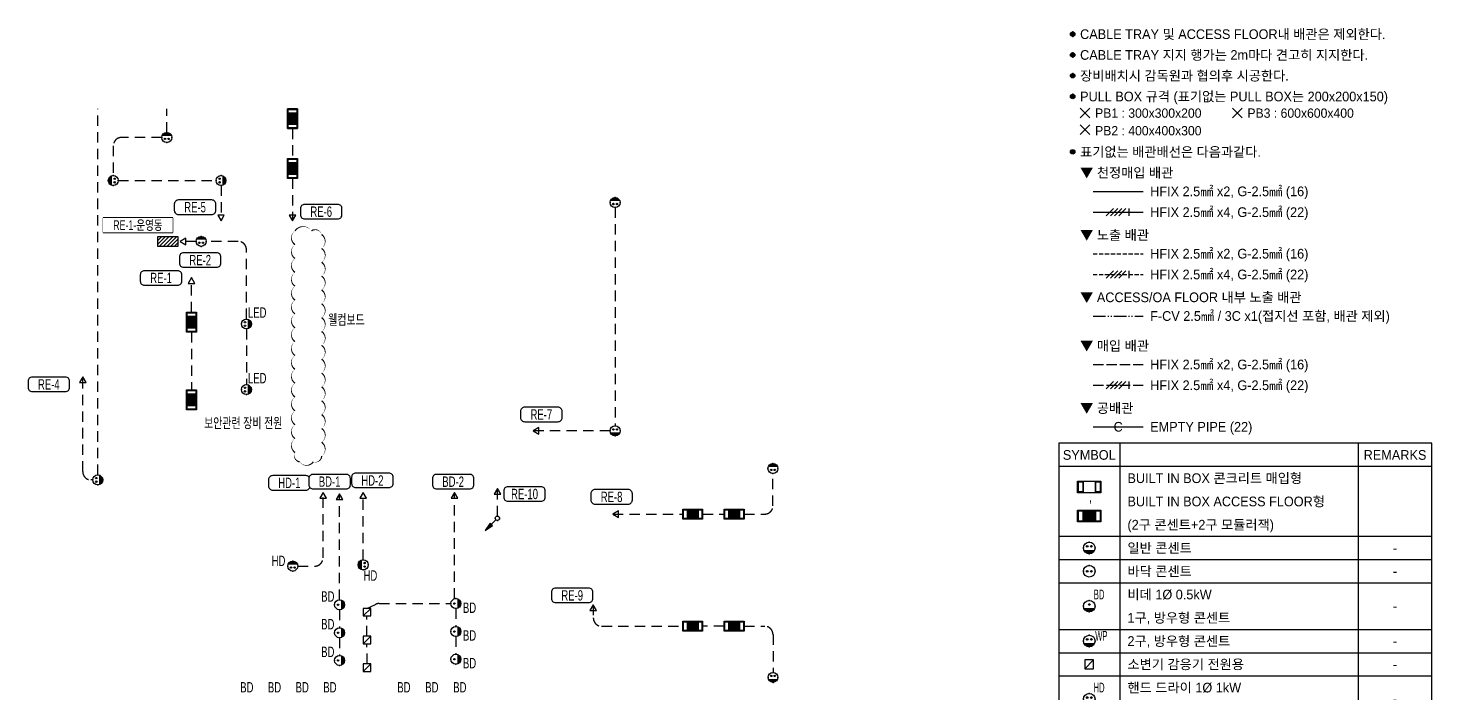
# Model space of a CAD drawing. Header units: millimetres. Extents: x 35956 to 501590, y -530175 to 1059940.
# Drawn here: x 450904 to 501590, y -295968 to -271930 of the extents above; entities that cross this region are included whole.
import ezdxf
from ezdxf.enums import TextEntityAlignment as Align
from ezdxf.xclip import XClip

# ---------------------------------------------------------------- set-up
doc = ezdxf.new("R2010")
doc.units = ezdxf.units.MM
doc.header["$LTSCALE"] = 150
doc.header["$XCLIPFRAME"] = 2
doc.set_wipeout_variables(frame=1)
for name, pattern in [('D1', [3, 1, -1, 1]), ('D2', [6.5, 2.5, -1.5, 2.5]), ('E6', [10, 6, -1, 0.5, -1, 0.5, -1]), ('LH2', [2.85, 2, -0.85]), ('LH4', [6.45, 5, -1.45])]:
    doc.linetypes.add(name, pattern=pattern)
doc.layers.get('Defpoints').update_dxf_attribs({"color": 161})
for name, color, linetype in [('------01 Distribution Panel', 3, 'Continuous'), ('------06 Receptacle', 6, 'Continuous'), ('------07 System Box', 6, 'Continuous'), ('------Number of Strands (가닥수)', 1, 'Continuous'), ('-----20 General Symbol', 3, 'Continuous'), ('-----21 Embeded Wire in Ceiling or Wall', 4, 'Continuous'), ('-----22 Concealed Wire in Floor', 4, 'E6'), ('-----22 Embeded in Floor', 4, 'D2'), ('-----23 Concealed or Exposed Wire', 4, 'D1'), ('-----29 Cable Schedule', 1, 'Continuous'), ('-----30 Text', 2, 'Continuous'), ('4', 4, 'Continuous')]:
    doc.layers.add(name, color=color, linetype=linetype)
doc.styles.add('ELEC', font='')
doc.styles.get('ELEC').set_extended_font_data('Dotum')

# ---------------------------------------------------------------- blocks, each defined once
blk = doc.blocks.new('O04')
blk.add_circle((0, 0), 150)
for p in [(-150, 0), (0, 150), (150, 0), (0, -150)]:
    blk.add_point(p)
at = {"style": 'ELEC'}
blk.add_text('J', height=214, dxfattribs=at).set_placement((0, 0), align=Align.MIDDLE)
blk = doc.blocks.new('B02')
h = blk.add_hatch(color=256)
h.paths.add_polyline_path([(-136, 86, 0.632456), (136, 86)])
h.paths.add_polyline_path([(-75, 193, 1), (-32, 193, 1)])
h.paths.add_polyline_path([(32, 193, 1), (75, 193, 1)])
blk.add_line((-136, 86), (136, 86))
at = {"linetype": 'Continuous'}
blk.add_circle((0, 150), 150, dxfattribs=at)
for centre in [(-54, 193), (54, 193)]:
    blk.add_circle(centre, 21.4)
for p in [(-150, 150), (0, 300), (0, 0), (150, 150)]:
    blk.add_point(p)
blk = doc.blocks.new('B08')
at = {"linetype": 'Continuous'}
for points in [[(300, -150), (-300, -150), (-300, 150), (300, 150)], [(-150, 150), (150, 150), (150, -150), (-150, -150)]]:
    blk.add_lwpolyline(points, close=True, dxfattribs=at)
at = {"color": 1, "linetype": 'Continuous'}
for points in [[(-280, 130), (-170, 130), (-170, -130), (-280, -130)], [(170, 130), (280, 130), (280, -130), (170, -130)]]:
    blk.add_lwpolyline(points, close=True, dxfattribs=at)
blk = doc.blocks.new('B11')
h = blk.add_hatch(color=256)
h.dxf.hatch_style = 1
h.paths.add_polyline_path([(150, 150), (-150, 150), (-150, -150), (150, -150)])
at = {"linetype": 'Continuous'}
for points in [[(300, -150), (-300, -150), (-300, 150), (300, 150)], [(-150, 150), (150, 150), (150, -150), (-150, -150)]]:
    blk.add_lwpolyline(points, close=True, dxfattribs=at)
at = {"color": 1, "linetype": 'Continuous'}
for points in [[(-280, 130), (-170, 130), (-170, -130), (-280, -130)], [(170, 130), (280, 130), (280, -130), (170, -130)]]:
    blk.add_lwpolyline(points, close=True, dxfattribs=at)
blk = doc.blocks.new('B01')
h = blk.add_hatch(color=256)
h.paths.add_polyline_path([(21, 193, 1), (-21, 193, 1)])
h.paths.add_polyline_path([(-136, 86, 0.632456), (136, 86)])
blk.add_line((-136, 86), (136, 86))
at = {"linetype": 'Continuous'}
blk.add_circle((0, 150), 150, dxfattribs=at)
blk.add_circle((0, 193), 21.4)
for p in [(-150, 150), (0, 300), (0, 0), (150, 150)]:
    blk.add_point(p)
blk = doc.blocks.new('B17')
blk.add_line((112.5, 0), (-112.5, -225))
blk.add_lwpolyline([(112.5, 0), (-112.5, 0), (-112.5, -225), (112.5, -225)], close=True)
blk = doc.blocks.new('A$Ce357b17b')
at = {"layer": '-----30 Text'}
h = blk.add_hatch(color=256, dxfattribs=at)
edge = h.paths.add_edge_path()
edge.add_arc((-31961, -9700), 160, 0, 360)
h = blk.add_hatch(color=256, dxfattribs=at)
edge = h.paths.add_edge_path()
edge.add_arc((-31961, -11200), 160, 0, 360)
h = blk.add_hatch(color=256, dxfattribs=at)
edge = h.paths.add_edge_path()
edge.add_arc((-31961, -12700), 160, 0, 360)
h = blk.add_hatch(color=256, dxfattribs=at)
edge = h.paths.add_edge_path()
edge.add_arc((-31961, -14200), 160, 0, 360)
h = blk.add_hatch(color=256, dxfattribs=at)
edge = h.paths.add_edge_path()
edge.add_arc((-31961, -18200), 160, 0, 360)
at = {"layer": '------Number of Strands (가닥수)'}
for p, q in [((-29536, -22814), (-29008, -22286)), ((-29237, -22814), (-28709, -22286)), ((-28939, -22814), (-28411, -22286)), ((-28640, -22814), (-28112, -22286)), ((-27878, -22814), (-27878, -22286)), ((-29536, -27314), (-29008, -26786)), ((-29237, -27314), (-28709, -26786)), ((-28939, -27314), (-28411, -26786)), ((-28640, -27314), (-28112, -26786)), ((-27878, -27314), (-27878, -26786)), ((-29536, -35314), (-29008, -34786)), ((-29237, -35314), (-28709, -34786)), ((-28939, -35314), (-28411, -34786)), ((-28640, -35314), (-28112, -34786)), ((-27878, -35314), (-27878, -34786))]:
    blk.add_line(p, q, dxfattribs=at)
at = {"layer": '-----21 Embeded Wire in Ceiling or Wall'}
blk.add_line((-30484, -38050), (-26865, -38050), dxfattribs=at)
at = {"layer": '-----22 Concealed Wire in Floor'}
blk.add_line((-30484, -30050), (-26865, -30050), dxfattribs=at)
at = {"layer": '-----30 Text'}
for centre in [(-31961, -9700), (-31961, -11200), (-31961, -12700), (-31961, -14200), (-31961, -18200)]:
    blk.add_circle(centre, 160, dxfattribs=at)
for p in [(-32121, -9700), (-31961, -9540), (-31961, -9860), (-31801, -9700), (-31961, -11040), (-32121, -11200), (-31961, -11360), (-31801, -11200), (-31961, -12540), (-31961, -14040)]:
    blk.add_point(p, dxfattribs=at)
at = {"layer": '4'}
for p, q in [((-30484, -21050), (-26865, -21050)), ((-30484, -22550), (-26865, -22550))]:
    blk.add_line(p, q, dxfattribs=at)
at = {"layer": '4', "linetype": 'LH2'}
for p, q in [((-30484, -25550), (-26865, -25550)), ((-30484, -27050), (-26865, -27050))]:
    blk.add_line(p, q, dxfattribs=at)
at = {"layer": '4', "linetype": 'LH4'}
for p, q in [((-30484, -33550), (-26865, -33550)), ((-30484, -35050), (-26865, -35050))]:
    blk.add_line(p, q, dxfattribs=at)
at = {"layer": '-----23 Concealed or Exposed Wire', "style": 'ELEC'}
blk.add_text('C', height=700, dxfattribs=at).set_placement((-28675, -38050), align=Align.MIDDLE_CENTER)
at = {"layer": '-----30 Text', "style": 'ELEC'}
for s, p in [('CABLE TRAY 및 ACCESS FLOOR내 배관은 제외한다.', (-31425, -9700)), ('CABLE TRAY 지지 행가는 2m마다 견고히 지지한다.', (-31425, -11200)), ('장비배치시 감독원과 협의후 시공한다.', (-31425, -12700)), ('표기없는 배관배선은 다음과같다.', (-31425, -18200)), ('▼ 천정매입 배관', (-31425, -19700)), ('HFIX 2.5㎟ x2, G-2.5㎟ (16)', (-26365, -21050)), ('HFIX 2.5㎟ x4, G-2.5㎟ (22)', (-26365, -22550)), ('▼ 노출 배관', (-31425, -24200)), ('HFIX 2.5㎟ x2, G-2.5㎟ (16)', (-26365, -25550)), ('HFIX 2.5㎟ x4, G-2.5㎟ (22)', (-26365, -27050)), ('▼ ACCESS/OA FLOOR 내부 노출 배관', (-31425, -28700)), ('F-CV 2.5㎟ / 3C x1(접지선 포함, 배관 제외) ', (-26365, -30050)), ('▼ 매입 배관', (-31425, -32200)), ('HFIX 2.5㎟ x2, G-2.5㎟ (16)', (-26365, -33550)), ('HFIX 2.5㎟ x4, G-2.5㎟ (22)', (-26365, -35050)), ('▼ 공배관', (-31425, -36700)), ('EMPTY PIPE (22)', (-26365, -38050))]:
    blk.add_text(s, height=700, dxfattribs=at).set_placement(p, align=Align.MIDDLE_LEFT)
for points in [[(-20425, -15050), (-20425, -15750), (-19726, -15750), (-19726, -15050)], [(-31425, -16250), (-31425, -16950), (-30726, -16950), (-30726, -16250)]]:
    blk.add_wipeout(points).dxf.layer = '-----20 General Symbol'
at = {"color": 3}
blk.add_wipeout([(-6020, -91320), (-6020, -39240), (-32961, -39240), (-32961, -91320)], dxfattribs=at).dxf.layer = '-----29 Cable Schedule'
at = {"layer": '------06 Receptacle'}
h = blk.add_hatch(color=256, dxfattribs=at)
edge = h.paths.add_edge_path()
edge.add_arc((-30913, -48480), 60, 0, 360)
h = blk.add_hatch(color=256, dxfattribs=at)
edge = h.paths.add_edge_path()
edge.add_arc((-30613, -48480), 60, 0, 360)
for centre, radius in [((-30763, -48480), 420), ((-30913, -48480), 60), ((-30613, -48480), 60)]:
    blk.add_circle(centre, radius, dxfattribs=at)
for p in [(-31183, -48480), (-30343, -48480)]:
    blk.add_point(p, dxfattribs=at)
at = {"layer": '-----20 General Symbol'}
for p, q in [((-19726, -15750), (-20425, -15050)), ((-19726, -15050), (-20425, -15750))]:
    blk.add_line(p, q, dxfattribs=at)
at = {"layer": '-----29 Cable Schedule'}
for p, q in [((-28565, -39240), (-28565, -40920)), ((-11349, -39240), (-11349, -40920)), ((-28565, -40920), (-28565, -91320)), ((-11349, -40920), (-11349, -91320)), ((-6020, -45960), (-32961, -45960)), ((-32961, -47640), (-6020, -47640)), ((-32961, -49320), (-6020, -49320)), ((-32961, -52680), (-6020, -52680)), ((-32961, -54360), (-6020, -54360)), ((-32961, -56040), (-6020, -56040)), ((-32961, -59400), (-6020, -59400)), ((-32961, -62760), (-6020, -62760)), ((-32961, -66120), (-6020, -66120)), ((-32961, -67800), (-6020, -67800)), ((-32961, -71160), (-6020, -71160)), ((-32961, -72840), (-6020, -72840)), ((-32961, -74520), (-6020, -74520)), ((-32961, -76200), (-6020, -76200)), ((-32961, -77880), (-6020, -77880)), ((-32961, -79560), (-6020, -79560)), ((-32961, -81240), (-6020, -81240)), ((-32961, -84600), (-6020, -84600)), ((-32961, -86280), (-6020, -86280)), ((-32961, -87960), (-6020, -87960)), ((-32961, -89640), (-6020, -89640)), ((-32961, -91320), (-6020, -91320))]:
    blk.add_line(p, q, dxfattribs=at)
at = {"layer": '-----29 Cable Schedule', "color": 3}
blk.add_line((-6020, -40920), (-32961, -40920), dxfattribs=at)
blk.add_lwpolyline([(-6020, -91320), (-6020, -39240), (-32961, -39240), (-32961, -91320)], close=True, dxfattribs=at)
blk.add_point((-30763, -48060))
at = {"layer": '------06 Receptacle', "xscale": 2.8, "yscale": 2.8, "zscale": 2.8}
for name, p in [('B08', (-30763, -42390)), ('B11', (-30763, -44490)), ('B01', (-30763, -51420)), ('B17', (-30763, -54885)), ('B02', (-30763, -69900))]:
    blk.add_blockref(name, p, dxfattribs=at)
at = {"layer": '------06 Receptacle', "color": 0, "xscale": 2.8, "yscale": 2.8, "zscale": 2.8}
for p in [(-30763, -47220), (-30763, -53940), (-30763, -58140), (-30763, -61500), (-30763, -64860), (-30763, -67380), (-30763, -72420), (-30763, -74100), (-30763, -75780)]:
    blk.add_blockref('B02', p, dxfattribs=at)
at = {"layer": '-----20 General Symbol', "xscale": 2.8, "yscale": 2.8, "zscale": 2.8}
for p in [(-30763, -77040), (-30763, -78720), (-30763, -80400), (-30763, -82920), (-30763, -85440), (-30763, -87120), (-30763, -88800), (-30763, -90480)]:
    blk.add_blockref('O04', p, dxfattribs=at)
at = {"layer": '------06 Receptacle', "style": 'ELEC', "width": 0.6}
for s, p in [('BD', (-30053, -50158)), ('WP', (-29891, -53142)), ('HD', (-30053, -56878)), ('WH', (-30053, -60238)), ('WM', (-30053, -63598)), ('IT', (-29828, -66655)), ('IDF', (-29874, -68638)), ('TV', (-29891, -71622)), ('LED', (-29800, -73302)), ('WB', (-29800, -74982))]:
    blk.add_text(s, height=700, dxfattribs=at).set_placement(p, align=Align.MIDDLE)
at = {"layer": '-----20 General Symbol', "style": 'ELEC', "width": 0.7}
blk.add_text('a', height=700, dxfattribs=at).set_placement((-30238, -78308), align=Align.MIDDLE_LEFT)
for s, p in [('A', (-30011, -79989)), ('FS', (-30053, -82078)), ('TG', (-29895, -85036)), ('SG', (-29895, -86716)), ('BP', (-29895, -88396)), ('BA', (-29895, -90076))]:
    blk.add_text(s, height=700, dxfattribs=at).set_placement(p, align=Align.MIDDLE)
at = {"layer": '-----29 Cable Schedule', "color": 2, "style": 'ELEC'}
for s, p in [('SYMBOL', (-30763, -40080)), ('REMARKS', (-8684, -40080))]:
    blk.add_text(s, height=700, dxfattribs=at).set_placement(p, align=Align.MIDDLE)
at = {"layer": '-----30 Text', "style": 'ELEC'}
for s, height, p in [('PB3 : 600x600x400', 672.93, (-19344, -15400)), ('PB2 : 400x400x300', 672.93, (-30344, -16671)), ('BUILT IN BOX 콘크리트 매입형', 700, (-28005, -41760)), (',', 700, (-30805, -43128)), ('BUILT IN BOX ACCESS FLOOR형', 700, (-28005, -43440)), ('(2구 콘센트+2구 모듈러잭)', 700, (-28005, -45120)), ('일반 콘센트', 700, (-28005, -46800)), ('바닥 콘센트', 700, (-28005, -48480)), ('비데 1%%216 0.5kW', 700, (-28005, -50160)), ('1구, 방우형 콘센트', 700, (-28005, -51840)), ('2구, 방우형 콘센트', 700, (-28005, -53520)), ('소변기 감응기 전원용', 700, (-28005, -55200)), ('핸드 드라이 1Ø 1kW', 700, (-28005, -56880)), ('1구, 방우형 콘센트', 700, (-28005, -58560)), ('전기온수기 1%%216 2kW', 700, (-28005, -60240)), ('2구, 방우형 콘센트', 700, (-28005, -61920)), ('세탁기 1Ø 1kW', 700, (-28005, -63600)), ('2구, 방우형 콘센트', 700, (-28005, -65280)), ('통신장비전원 1%%216 1kW, 2구', 700, (-28005, -66960)), ('통신단자함 1%%216 1kW, 2구', 700, (-28005, -68640)), ('IDF RACK 1%%216 1kW, 2구', 700, (-28005, -70320)), ('TV분배기함 1%%216 0.5kW, 2구', 700, (-28005, -72000)), ('LED 스크린용 콘센트, 2구', 700, (-28005, -73680)), ('웰컴보드용 콘센트, 2구', 700, (-28005, -75360)), ('아웃렛 박스 (4각, 8각)', 700, (-28005, -77040)), ('개별식 온도 조절기', 700, (-28005, -78720)), ('자동문 전원용 1%%216 0.5kW', 700, (-28005, -80400)), ('방화셔터 전원용 3%%216 1kW', 700, (-28005, -82080)), ('F-CV 4㎟ / 4C x1 (28), 접지선 포함', 700, (-28005, -83760)), ('튜브 게이트 전원용 1Ø 2kW', 700, (-28005, -85440)), ('스피드 게이트 전원용 1Ø 1kW', 700, (-28005, -87120)), ('빌딩안내설비 KIOSK 전원용', 700, (-28005, -90480))]:
    blk.add_text(s, height=height, dxfattribs=at).set_placement(p, align=Align.MIDDLE_LEFT)
for s, p in [('-', (-8684, -46800)), ('-', (-8684, -48480)), ('-', (-8684, -51000)), ('-', (-8684, -53520)), ('-', (-8684, -55200)), ('-', (-8684, -57720)), ('-', (-8684, -61080)), ('-', (-8684, -64440)), ('-', (-8684, -66960)), ('함내부', (-8684, -68640)), ('-', (-8684, -70320)), ('-', (-8684, -72000)), ('-', (-8684, -73680)), ('-', (-8684, -75360)), ('-', (-8684, -77040)), ('FL +1200', (-8684, -78720)), ('-', (-8684, -80400)), ('-', (-8684, -82920)), ('-', (-8684, -85440)), ('-', (-8684, -87120)), ('-', (-8684, -88800)), ('-', (-8684, -90480))]:
    blk.add_text(s, height=700, dxfattribs=at).set_placement(p, align=Align.MIDDLE_CENTER)
at = {"layer": '-----30 Text', "style": 'ELEC', "width": 0.9}
blk.add_text('천정형 빔프로젝트,전동스크린 전원용', height=700, dxfattribs=at).set_placement((-28005, -88800), align=Align.MIDDLE_LEFT)
blk.add_wipeout([(-31425, -15050), (-31425, -15750), (-30726, -15750), (-30726, -15050)]).dxf.layer = '-----20 General Symbol'
at = {"layer": '-----20 General Symbol'}
for p, q in [((-30726, -15750), (-31425, -15050)), ((-30726, -15050), (-31425, -15750)), ((-30726, -16950), (-31425, -16250)), ((-30726, -16250), (-31425, -16950))]:
    blk.add_line(p, q, dxfattribs=at)
at = {"layer": '-----30 Text', "style": 'ELEC'}
for s, height, p in [('PULL BOX 규격 (표기없는 PULL BOX는 200x200x150)', 700, (-31425, -14200)), ('PB1 : 300x300x200', 672.93, (-30344, -15400))]:
    blk.add_text(s, height=height, dxfattribs=at).set_placement(p, align=Align.MIDDLE_LEFT)
blk = doc.blocks.new('A02')
h = blk.add_hatch()
h.set_pattern_fill('ANSI31', color=256, scale=25, style=0)
h.set_pattern_definition([(45, (-2000, -19200), (-56.1266, 56.1266), [])])
h.paths.add_polyline_path([(-300, 300), (-300, 0), (300, 0), (300, 300)])
blk.add_lwpolyline([(300, 0), (-300, 0), (-300, 300), (300, 300)], close=True)
blk = doc.blocks.new('O07')
blk.add_lwpolyline([(-173, -100), (0, 0), (-173, 100)], close=True)
blk = doc.blocks.new('O01')
blk.add_hatch(color=256).paths.add_polyline_path([(-149, -218), (-218, -149), (-368, -368)])
blk.add_line((-46, -46), (-184, -184))
blk.add_lwpolyline([(-368, -368), (-149, -218), (-218, -149), (-368, -368)])
blk.add_circle((0, 0), 65)
for p in [(-65, 0), (-65, 0), (0, 65), (0, 65), (65, 0), (65, 0), (0, -65), (0, -65)]:
    blk.add_point(p)

msp = doc.modelspace()

# ---------------------------------------------------------------- linework, layer by layer
at = {"layer": '------01 Distribution Panel', "color": 1, "elevation": 0}
msp.add_lwpolyline([(453611, -279306), (456127, -279306), (456127, -278781), (453611, -278781)], close=True, dxfattribs=at)
at = {"layer": '-----22 Embeded in Floor'}
msp.add_line((467850, -289550), (467850, -288550), dxfattribs=at)
at = {"layer": '-----22 Embeded in Floor', "elevation": 0}
for points in [[(455913, -275700), (455913, -274850)], [(460450, -275560), (460456, -276640)], [(454160, -277434), (457690, -277434)], [(457870, -277614), (457870, -278893)], [(460456, -277360), (460450, -278893)], [(472100, -278410), (472100, -286290)], [(456973, -279630), (456393, -279630)], [(456800, -282190), (456800, -280938)], [(458789, -282793), (458789, -284800)], [(456800, -282910), (456800, -284990)], [(471920, -286470), (469136, -286470)], [(462150, -292570), (462150, -288743)], [(463003, -291127), (463003, -288698)], [(466305, -292525), (466305, -288698)], [(472019, -289475), (474540, -289475)], [(475260, -289475), (476040, -289475)], [(462150, -292930), (462150, -293580)], [(466350, -292885), (466350, -293535)], [(463140, -293884), (463140, -293154)], [(462150, -293940), (462150, -294580)], [(466350, -293895), (466350, -294535)], [(476040, -293525), (475260, -293525)], [(463145, -294880), (463140, -294154)]]:
    msp.add_lwpolyline(points, dxfattribs=at)
for points in [[(455733, -275880), (454280, -275880, 0.414214), (453980, -276180), (453980, -277254)], [(453240, -288242), (453176, -288242, -0.414214), (452876, -287942), (452876, -284515)], [(476760, -289475), (477499, -289475, 0.414214), (477799, -289175), (477799, -288010)], [(460642, -291355), (461254, -291355, 0.414214), (461554, -291055), (461554, -288698)], [(463140, -292884), (463453, -292734, -0.111867), (463583, -292705), (466170, -292705)], [(471312, -292748), (471312, -293225, 0.414214), (471612, -293525), (474540, -293525)], [(476760, -293525), (477500, -293525, -0.414214), (477800, -293825), (477800, -295190)]]:
    msp.add_lwpolyline(points, format="xyb", dxfattribs=at)
at = {"layer": 'Defpoints', "elevation": 0}
msp.add_lwpolyline([(460542, -279250, 0, 50, 0.520567), (460542, -279750, 0, 50, 0.520567), (460542, -280250, 0, 50, 0.520567), (460542, -280750, 0, 50, 0.520567), (460542, -281250, 0, 50, 0.520567), (460542, -281750, 0, 50, 0.520567), (460542, -282250, 0, 50, 0.520567), (460542, -282750, 0, 50, 0.520567), (460542, -283250, 0, 50, 0.520567), (460542, -283750, 0, 50, 0.520567), (460542, -284250, 0, 50, 0.520567), (460542, -284750, 0, 50, 0.520567), (460542, -285250, 0, 50, 0.520567), (460542, -285750, 0, 50, 0.520567), (460542, -286250, 0, 50, 0.520567), (460542, -286750, 0, 50, 0.520567), (460542, -287250, 0, 50, 0.520567), (460705, -287587, 0, 50, 0.520567), (461205, -287587, 0, 50, 0.520567), (461502, -287384, 0, 50, 0.520567), (461502, -286884, 0, 50, 0.520567), (461502, -286384, 0, 50, 0.520567), (461502, -285884, 0, 50, 0.520567), (461502, -285384, 0, 50, 0.520567), (461502, -284884, 0, 50, 0.520567), (461502, -284384, 0, 50, 0.520567), (461502, -283884, 0, 50, 0.520567), (461502, -283384, 0, 50, 0.520567), (461502, -282884, 0, 50, 0.520567), (461502, -282384, 0, 50, 0.520567), (461502, -281884, 0, 50, 0.520567), (461502, -281384, 0, 50, 0.520567), (461502, -280884, 0, 50, 0.520567), (461502, -280384, 0, 50, 0.520567), (461502, -279884, 0, 50, 0.520567), (461502, -279384, 0, 50, 0.520567), (461136, -279250, 0, 50, 0.520567)], format="xyseb", close=True, dxfattribs=at)

# ---------------------------------------------------------------- block references
at = {"layer": '------01 Distribution Panel', "xscale": 1.2, "yscale": 1.2, "zscale": 1.2, "rotation": 180}
msp.add_blockref('A02', (455950, -279450), dxfattribs=at)
at = {"layer": '------06 Receptacle', "xscale": 1.2, "yscale": 1.2, "zscale": 1.2}
for name, p, rotation in [('B02', (455913, -275700), 180.00000094457), ('B02', (453800, -277434), 270.0000009445701), ('B02', (458050, -277434), 90.00000094457009), ('B02', (472100, -278050), 180.0000009445701), ('B02', (457153, -279450), 180.0000009445701), ('B02', (458969, -282613), 90.000000944588), ('B02', (458969, -284980), 90.000000944588), ('B02', (472100, -286650), 9.445701734873494e-07), ('B02', (477799, -287650), 180.0000009445701), ('B02', (453600, -288242), 90.00000094457002), ('B02', (460462, -291175), 180.0000009445701), ('B02', (462823, -291307), 270.0000009445701), ('B01', (462330, -292750), 90), ('B01', (466530, -292705), 90), ('B01', (462330, -293760), 90), ('B01', (466530, -293715), 90), ('B01', (462330, -294760), 90), ('B01', (466530, -294715), 90), ('B02', (477800, -295550), 9.445701225984747e-07)]:
    msp.add_blockref(name, p, dxfattribs=dict(at, rotation=rotation))
for p in [(463140, -292884), (463140, -293884), (463140, -294884)]:
    msp.add_blockref('B17', p, dxfattribs=at)
at = {"layer": '------07 System Box'}
ref = msp.add_blockref('B11', (460450, -275200), dxfattribs=dict(at, xscale=1.2, yscale=1.2, zscale=1.2, rotation=270))
XClip(ref).set_block_clipping_path([(-291.6666669399, -150), (300, 150)])
at = {"layer": '------07 System Box', "xscale": 1.2, "yscale": 1.2, "zscale": 1.2, "rotation": 270}
for p in [(460456, -277000), (456800, -282550), (456800, -285350)]:
    msp.add_blockref('B11', p, dxfattribs=at)
at = {"layer": '------07 System Box', "xscale": 1.2, "yscale": 1.2, "zscale": 1.2}
for p in [(474900, -289475), (476400, -289475), (474900, -293525), (476400, -293525)]:
    msp.add_blockref('B11', p, dxfattribs=at)
at = {"layer": '-----20 General Symbol', "xscale": 1.2, "yscale": 1.2, "zscale": 1.2}
msp.add_blockref('O01', (467850, -289628), dxfattribs=at)
at = {"layer": '-----22 Embeded in Floor', "xscale": 1.2, "yscale": 1.2, "zscale": 1.2}
for p, rotation in [((457870, -278893), 270), ((460450, -278893), 270), ((456393, -279630), 180), ((456800, -280938), 89.99999999999999), ((452876, -284515), 89.99999999999999), ((469136, -286470), 180), ((461554, -288698), 89.99999999999999), ((462150, -288743), 89.99999999999999), ((463003, -288698), 89.99999999999999), ((466305, -288698), 89.99999999999999), ((467850, -288550), 89.99999999999999), ((472019, -289475), 180), ((471312, -292748), 89.99999999999999)]:
    msp.add_blockref('O07', p, dxfattribs=dict(at, rotation=rotation))
at = {"layer": '-----29 Cable Schedule', "xscale": 0.5, "yscale": 0.5, "zscale": 0.5}
msp.add_blockref('A$Ce357b17b', (504600, -267300), dxfattribs=at)

# ---------------------------------------------------------------- texts
at = {"layer": '------06 Receptacle', "style": 'ELEC', "width": 0.7}
for s, p in [('LED', (459177, -282200)), ('LED', (459177, -284569)), ('HD', (459946, -291165)), ('HD', (463264, -291694)), ('BD', (461726, -292450)), ('BD', (466844, -292857)), ('BD', (461726, -293450)), ('BD', (466844, -293857)), ('BD', (461726, -294450)), ('BD', (466844, -294857)), ('BD', (458802, -295729)), ('BD', (459802, -295729)), ('BD', (460803, -295729)), ('BD', (461804, -295729)), ('BD', (464474, -295729)), ('BD', (465484, -295729)), ('BD', (466494, -295729))]:
    msp.add_text(s, height=375, dxfattribs=at).set_placement(p, align=Align.MIDDLE)
at = {"layer": 'Defpoints', "style": 'ELEC', "width": 0.7}
for s, p in [('웰컴보드', (462399, -282449)), ('보안관련 장비 전원', (458672, -286179))]:
    msp.add_text(s, height=375, dxfattribs=at).set_placement(p, align=Align.MIDDLE)

# ---------------------------------------------------------------- wipeouts: each hides what was drawn before it
at = {"color": 1, "linetype": 'Continuous'}
msp.add_wipeout([(450904, -284905), (450906, -284929), (450912, -284952), (450921, -284973), (450933, -284993), (450948, -285011), (450966, -285027), (450986, -285039), (451008, -285048), (451031, -285053), (451054, -285055), (452254, -285055), (452278, -285053), (452301, -285048), (452322, -285039), (452342, -285027), (452360, -285011), (452376, -284993), (452388, -284973), (452397, -284952), (452402, -284929), (452404, -284905), (452404, -284680), (452402, -284657), (452397, -284634), (452388, -284612), (452376, -284592), (452360, -284574), (452342, -284559), (452322, -284547), (452301, -284538), (452278, -284532), (452254, -284530), (451054, -284530), (451031, -284532), (451008, -284538), (450986, -284547), (450966, -284559), (450948, -284574), (450933, -284592), (450921, -284612), (450912, -284634), (450906, -284657), (450904, -284680)], dxfattribs=at)

# ---------------------------------------------------------------- next in the draw order: linework, layer by layer
at = {"color": 1, "linetype": 'Continuous', "elevation": 0}
msp.add_lwpolyline([(450904, -284905, 0.414214), (451054, -285055), (452254, -285055, 0.414214), (452404, -284905), (452404, -284680, 0.414214), (452254, -284530), (451054, -284530, 0.414214), (450904, -284680)], format="xyb", close=True, dxfattribs=at)

# ---------------------------------------------------------------- next in the draw order: texts
at = {"style": 'ELEC', "width": 0.7}
msp.add_text('RE-4', height=375, dxfattribs=at).set_placement((451654, -284793), align=Align.MIDDLE)

# ---------------------------------------------------------------- next in the draw order: wipeouts: each hides what was drawn before it
at = {"color": 1}
msp.add_wipeout([(453611, -279306), (456127, -279306), (456127, -278781), (453611, -278781)], dxfattribs=at).dxf.layer = '------01 Distribution Panel'
at = {"color": 1, "linetype": 'Continuous'}
for points in [[(460738, -278669), (460740, -278693), (460746, -278716), (460755, -278737), (460767, -278757), (460782, -278775), (460800, -278791), (460820, -278803), (460842, -278812), (460865, -278817), (460888, -278819), (462088, -278819), (462112, -278817), (462135, -278812), (462156, -278803), (462177, -278791), (462194, -278775), (462210, -278757), (462222, -278737), (462231, -278716), (462237, -278693), (462238, -278669), (462238, -278444), (462237, -278421), (462231, -278398), (462222, -278376), (462210, -278356), (462194, -278338), (462177, -278323), (462156, -278311), (462135, -278302), (462112, -278296), (462088, -278294), (460888, -278294), (460865, -278296), (460842, -278302), (460820, -278311), (460800, -278323), (460782, -278338), (460767, -278356), (460755, -278376), (460746, -278398), (460740, -278421), (460738, -278444)], [(454956, -281064), (454958, -281087), (454964, -281110), (454973, -281132), (454985, -281152), (455000, -281170), (455018, -281185), (455038, -281197), (455060, -281206), (455083, -281212), (455106, -281214), (456306, -281214), (456330, -281212), (456353, -281206), (456374, -281197), (456395, -281185), (456412, -281170), (456428, -281152), (456440, -281132), (456449, -281110), (456455, -281087), (456456, -281064), (456456, -280839), (456455, -280815), (456449, -280792), (456440, -280770), (456428, -280750), (456412, -280733), (456395, -280717), (456374, -280705), (456353, -280696), (456330, -280690), (456306, -280689), (455106, -280689), (455083, -280690), (455060, -280696), (455038, -280705), (455018, -280717), (455000, -280733), (454985, -280750), (454973, -280770), (454964, -280792), (454958, -280815), (454956, -280839)], [(468686, -285992), (468688, -286016), (468694, -286039), (468703, -286060), (468715, -286080), (468730, -286098), (468748, -286114), (468768, -286126), (468790, -286135), (468813, -286140), (468836, -286142), (470036, -286142), (470060, -286140), (470083, -286135), (470104, -286126), (470124, -286114), (470142, -286098), (470158, -286080), (470170, -286060), (470179, -286039), (470184, -286016), (470186, -285992), (470186, -285767), (470184, -285744), (470179, -285721), (470170, -285699), (470158, -285679), (470142, -285661), (470124, -285646), (470104, -285634), (470083, -285625), (470060, -285619), (470036, -285617), (468836, -285617), (468813, -285619), (468790, -285625), (468768, -285634), (468748, -285646), (468730, -285661), (468715, -285679), (468703, -285699), (468694, -285721), (468688, -285744), (468686, -285767)], [(459586, -288461), (459588, -288485), (459593, -288507), (459602, -288529), (459615, -288549), (459630, -288567), (459648, -288582), (459668, -288595), (459690, -288604), (459712, -288609), (459736, -288611), (460936, -288611), (460959, -288609), (460982, -288604), (461004, -288595), (461024, -288582), (461042, -288567), (461057, -288549), (461070, -288529), (461079, -288507), (461084, -288485), (461086, -288461), (461086, -288236), (461084, -288213), (461079, -288190), (461070, -288168), (461057, -288148), (461042, -288130), (461024, -288115), (461004, -288102), (460982, -288093), (460959, -288088), (460936, -288086), (459736, -288086), (459712, -288088), (459690, -288093), (459668, -288102), (459648, -288115), (459630, -288130), (459615, -288148), (459602, -288168), (459593, -288190), (459588, -288213), (459586, -288236)], [(465501, -288416), (465503, -288439), (465508, -288462), (465517, -288484), (465530, -288504), (465545, -288522), (465563, -288537), (465583, -288549), (465605, -288558), (465628, -288564), (465651, -288566), (466851, -288566), (466874, -288564), (466897, -288558), (466919, -288549), (466939, -288537), (466957, -288522), (466972, -288504), (466985, -288484), (466994, -288462), (466999, -288439), (467001, -288416), (467001, -288191), (466999, -288167), (466994, -288144), (466985, -288123), (466972, -288103), (466957, -288085), (466939, -288069), (466919, -288057), (466897, -288048), (466874, -288043), (466851, -288041), (465651, -288041), (465628, -288043), (465605, -288048), (465583, -288057), (465563, -288069), (465545, -288085), (465530, -288103), (465517, -288123), (465508, -288144), (465503, -288167), (465501, -288191)], [(468079, -288862), (468081, -288886), (468086, -288909), (468095, -288930), (468107, -288951), (468123, -288968), (468141, -288984), (468161, -288996), (468182, -289005), (468205, -289011), (468229, -289012), (469429, -289012), (469452, -289011), (469475, -289005), (469497, -288996), (469517, -288984), (469535, -288968), (469550, -288951), (469562, -288930), (469571, -288909), (469577, -288886), (469579, -288862), (469579, -288637), (469577, -288614), (469571, -288591), (469562, -288569), (469550, -288549), (469535, -288531), (469517, -288516), (469497, -288504), (469475, -288495), (469452, -288489), (469429, -288487), (468229, -288487), (468205, -288489), (468182, -288495), (468161, -288504), (468141, -288516), (468123, -288531), (468107, -288549), (468095, -288569), (468086, -288591), (468081, -288614), (468079, -288637)], [(471222, -288966), (471224, -288990), (471230, -289013), (471239, -289034), (471251, -289055), (471266, -289072), (471284, -289088), (471304, -289100), (471326, -289109), (471349, -289115), (471372, -289116), (472572, -289116), (472596, -289115), (472619, -289109), (472640, -289100), (472661, -289088), (472678, -289072), (472694, -289055), (472706, -289034), (472715, -289013), (472721, -288990), (472722, -288966), (472722, -288741), (472721, -288718), (472715, -288695), (472706, -288673), (472694, -288653), (472678, -288635), (472661, -288620), (472640, -288608), (472619, -288599), (472596, -288593), (472572, -288591), (471372, -288591), (471349, -288593), (471326, -288599), (471304, -288608), (471284, -288620), (471266, -288635), (471251, -288653), (471239, -288673), (471230, -288695), (471224, -288718), (471222, -288741)], [(469799, -292522), (469801, -292546), (469806, -292569), (469815, -292590), (469827, -292610), (469843, -292628), (469861, -292644), (469881, -292656), (469902, -292665), (469925, -292670), (469949, -292672), (471149, -292672), (471172, -292670), (471195, -292665), (471217, -292656), (471237, -292644), (471255, -292628), (471270, -292610), (471282, -292590), (471291, -292569), (471297, -292546), (471299, -292522), (471299, -292297), (471297, -292274), (471291, -292251), (471282, -292229), (471270, -292209), (471255, -292191), (471237, -292176), (471217, -292164), (471195, -292155), (471172, -292149), (471149, -292147), (469949, -292147), (469925, -292149), (469902, -292155), (469881, -292164), (469861, -292176), (469843, -292191), (469827, -292209), (469815, -292229), (469806, -292251), (469801, -292274), (469799, -292297)]]:
    msp.add_wipeout(points, dxfattribs=at)

# ---------------------------------------------------------------- next in the draw order: linework, layer by layer
at = {"layer": '-----22 Embeded in Floor', "elevation": 0}
msp.add_lwpolyline([(453420, -288062), (453420, -274850)], dxfattribs=at)
at = {"color": 1, "linetype": 'Continuous', "elevation": 0}
for points in [[(460738, -278669, 0.414214), (460888, -278819), (462088, -278819, 0.414214), (462238, -278669), (462238, -278444, 0.414214), (462088, -278294), (460888, -278294, 0.414214), (460738, -278444)], [(454956, -281064, 0.414214), (455106, -281214), (456306, -281214, 0.414214), (456456, -281064), (456456, -280839, 0.414214), (456306, -280689), (455106, -280689, 0.414214), (454956, -280839)], [(468686, -285992, 0.414214), (468836, -286142), (470036, -286142, 0.414214), (470186, -285992), (470186, -285767, 0.414214), (470036, -285617), (468836, -285617, 0.414214), (468686, -285767)], [(459586, -288461, 0.414214), (459736, -288611), (460936, -288611, 0.414214), (461086, -288461), (461086, -288236, 0.414214), (460936, -288086), (459736, -288086, 0.414214), (459586, -288236)], [(465501, -288416, 0.414214), (465651, -288566), (466851, -288566, 0.414214), (467001, -288416), (467001, -288191, 0.414214), (466851, -288041), (465651, -288041, 0.414214), (465501, -288191)], [(468079, -288862, 0.414214), (468229, -289012), (469429, -289012, 0.414214), (469579, -288862), (469579, -288637, 0.414214), (469429, -288487), (468229, -288487, 0.414214), (468079, -288637)], [(471222, -288966, 0.414214), (471372, -289116), (472572, -289116, 0.414214), (472722, -288966), (472722, -288741, 0.414214), (472572, -288591), (471372, -288591, 0.414214), (471222, -288741)], [(469799, -292522, 0.414214), (469949, -292672), (471149, -292672, 0.414214), (471299, -292522), (471299, -292297, 0.414214), (471149, -292147), (469949, -292147, 0.414214), (469799, -292297)]]:
    msp.add_lwpolyline(points, format="xyb", close=True, dxfattribs=at)

# ---------------------------------------------------------------- next in the draw order: texts
at = {"layer": '------01 Distribution Panel', "style": 'ELEC', "width": 0.7}
msp.add_text('RE-1-운영동', height=350, dxfattribs=at).set_placement((454869, -279043), align=Align.MIDDLE_CENTER)
at = {"style": 'ELEC', "width": 0.7}
for s, p in [('RE-6', (461488, -278557)), ('RE-1', (455706, -280951)), ('RE-7', (469436, -285880)), ('HD-1', (460336, -288349)), ('BD-2', (466251, -288303)), ('RE-10', (468829, -288750)), ('RE-8', (471972, -288854)), ('RE-9', (470549, -292410))]:
    msp.add_text(s, height=375, dxfattribs=at).set_placement(p, align=Align.MIDDLE)

# ---------------------------------------------------------------- next in the draw order: wipeouts: each hides what was drawn before it
at = {"color": 1, "linetype": 'Continuous'}
msp.add_wipeout([(456184, -278511), (456186, -278535), (456192, -278558), (456201, -278579), (456213, -278600), (456228, -278617), (456246, -278633), (456266, -278645), (456288, -278654), (456311, -278660), (456334, -278661), (457534, -278661), (457558, -278660), (457581, -278654), (457602, -278645), (457622, -278633), (457640, -278617), (457656, -278600), (457668, -278579), (457677, -278558), (457682, -278535), (457684, -278511), (457684, -278286), (457682, -278263), (457677, -278240), (457668, -278218), (457656, -278198), (457640, -278180), (457622, -278165), (457602, -278153), (457581, -278144), (457558, -278138), (457534, -278136), (456334, -278136), (456311, -278138), (456288, -278144), (456266, -278153), (456246, -278165), (456228, -278180), (456213, -278198), (456201, -278218), (456192, -278240), (456186, -278263), (456184, -278286)], dxfattribs=at)

# ---------------------------------------------------------------- next in the draw order: linework, layer by layer
at = {"color": 1, "linetype": 'Continuous', "elevation": 0}
msp.add_lwpolyline([(456184, -278511, 0.414214), (456334, -278661), (457534, -278661, 0.414214), (457684, -278511), (457684, -278286, 0.414214), (457534, -278136), (456334, -278136, 0.414214), (456184, -278286)], format="xyb", close=True, dxfattribs=at)

# ---------------------------------------------------------------- next in the draw order: texts
at = {"style": 'ELEC', "width": 0.7}
msp.add_text('RE-5', height=375, dxfattribs=at).set_placement((456934, -278399), align=Align.MIDDLE)

# ---------------------------------------------------------------- next in the draw order: wipeouts: each hides what was drawn before it
at = {"color": 1, "linetype": 'Continuous'}
for points in [[(456369, -280417), (456371, -280440), (456377, -280463), (456386, -280485), (456398, -280505), (456413, -280523), (456431, -280538), (456451, -280550), (456473, -280559), (456496, -280565), (456519, -280567), (457719, -280567), (457743, -280565), (457766, -280559), (457787, -280550), (457808, -280538), (457825, -280523), (457841, -280505), (457853, -280485), (457862, -280463), (457868, -280440), (457869, -280417), (457869, -280192), (457868, -280168), (457862, -280145), (457853, -280124), (457841, -280104), (457825, -280086), (457808, -280070), (457787, -280058), (457766, -280049), (457743, -280044), (457719, -280042), (456519, -280042), (456496, -280044), (456473, -280049), (456451, -280058), (456431, -280070), (456413, -280086), (456398, -280104), (456386, -280124), (456377, -280145), (456371, -280168), (456369, -280192)], [(461041, -288416), (461043, -288440), (461048, -288462), (461057, -288484), (461070, -288504), (461085, -288522), (461103, -288537), (461123, -288550), (461145, -288559), (461167, -288564), (461191, -288566), (462391, -288566), (462414, -288564), (462437, -288559), (462459, -288550), (462479, -288537), (462497, -288522), (462512, -288504), (462525, -288484), (462534, -288462), (462539, -288440), (462541, -288416), (462541, -288191), (462539, -288168), (462534, -288145), (462525, -288123), (462512, -288103), (462497, -288085), (462479, -288070), (462459, -288057), (462437, -288048), (462414, -288043), (462391, -288041), (461191, -288041), (461167, -288043), (461145, -288048), (461123, -288057), (461103, -288070), (461085, -288085), (461070, -288103), (461057, -288123), (461048, -288145), (461043, -288168), (461041, -288191)]]:
    msp.add_wipeout(points, dxfattribs=at)

# ---------------------------------------------------------------- next in the draw order: linework, layer by layer
at = {"layer": '-----22 Embeded in Floor', "elevation": 0}
msp.add_lwpolyline([(458789, -282433), (458789, -279930, 0.414214), (458489, -279630), (457333, -279630)], format="xyb", dxfattribs=at)
at = {"color": 1, "linetype": 'Continuous', "elevation": 0}
for points in [[(456369, -280417, 0.414214), (456519, -280567), (457719, -280567, 0.414214), (457869, -280417), (457869, -280192, 0.414214), (457719, -280042), (456519, -280042, 0.414214), (456369, -280192)], [(461041, -288416, 0.414214), (461191, -288566), (462391, -288566, 0.414214), (462541, -288416), (462541, -288191, 0.414214), (462391, -288041), (461191, -288041, 0.414214), (461041, -288191)]]:
    msp.add_lwpolyline(points, format="xyb", close=True, dxfattribs=at)

# ---------------------------------------------------------------- next in the draw order: texts
at = {"style": 'ELEC', "width": 0.7}
for s, p in [('RE-2', (457119, -280304)), ('BD-1', (461791, -288304))]:
    msp.add_text(s, height=375, dxfattribs=at).set_placement(p, align=Align.MIDDLE)

# ---------------------------------------------------------------- next in the draw order: wipeouts: each hides what was drawn before it
at = {"color": 1, "linetype": 'Continuous'}
msp.add_wipeout([(462586, -288371), (462588, -288395), (462593, -288417), (462602, -288439), (462615, -288459), (462630, -288477), (462648, -288492), (462668, -288505), (462690, -288514), (462712, -288519), (462736, -288521), (463936, -288521), (463959, -288519), (463982, -288514), (464004, -288505), (464024, -288492), (464042, -288477), (464057, -288459), (464070, -288439), (464079, -288417), (464084, -288395), (464086, -288371), (464086, -288146), (464084, -288123), (464079, -288100), (464070, -288078), (464057, -288058), (464042, -288040), (464024, -288025), (464004, -288012), (463982, -288003), (463959, -287998), (463936, -287996), (462736, -287996), (462712, -287998), (462690, -288003), (462668, -288012), (462648, -288025), (462630, -288040), (462615, -288058), (462602, -288078), (462593, -288100), (462588, -288123), (462586, -288146)], dxfattribs=at)

# ---------------------------------------------------------------- next in the draw order: linework, layer by layer
at = {"color": 1, "linetype": 'Continuous', "elevation": 0}
msp.add_lwpolyline([(462586, -288371, 0.414214), (462736, -288521), (463936, -288521, 0.414214), (464086, -288371), (464086, -288146, 0.414214), (463936, -287996), (462736, -287996, 0.414214), (462586, -288146)], format="xyb", close=True, dxfattribs=at)

# ---------------------------------------------------------------- next in the draw order: texts
at = {"style": 'ELEC', "width": 0.7}
msp.add_text('HD-2', height=375, dxfattribs=at).set_placement((463336, -288259), align=Align.MIDDLE)

doc.saveas('drawing.dxf')
